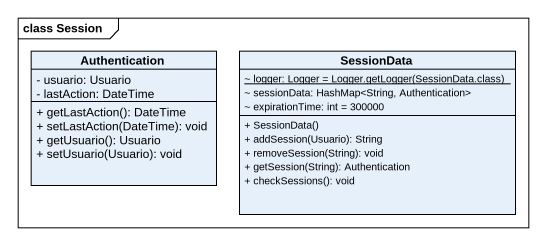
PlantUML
@startuml
mainframe class Session
hide circle
hide empty members
skinparam classAttributeIconSize 0
class Authentication {
  - usuario: Usuario
  - lastAction: DateTime
  + getLastAction(): DateTime
  + setLastAction(DateTime): void
  + getUsuario(): Usuario
  + setUsuario(Usuario): void
}
class SessionData {
  {static} {field} ~ logger: Logger = Logger.getLogger(SessionData.class)
  ~ sessionData: HashMap<String, Authentication>
  ~ expirationTime: int = 300000
  + SessionData()
  + addSession(Usuario): String
  + removeSession(String): void
  + getSession(String): Authentication
  + checkSessions(): void
}
@enduml
